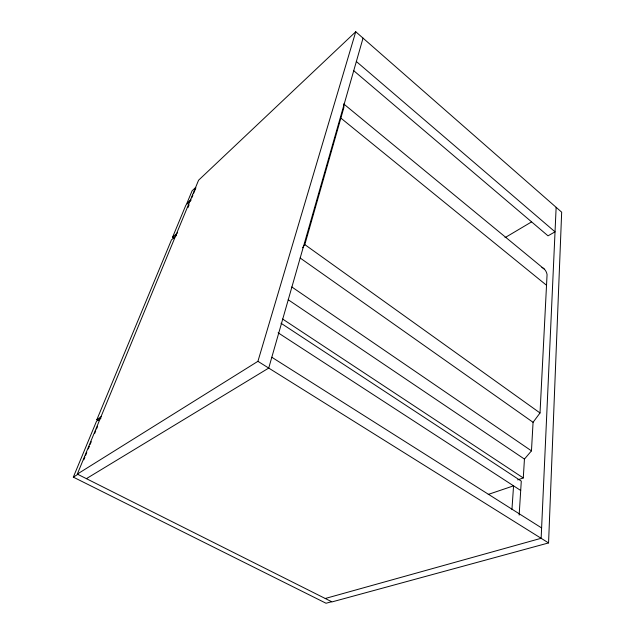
<?xml version="1.0" encoding="UTF-8"?>
<svg xmlns="http://www.w3.org/2000/svg" width="635" height="635" viewBox="0 0 635 635"><rect width="100%" height="100%" fill="white"/><g stroke="black" fill="none" stroke-linecap="round" stroke-linejoin="round"><path stroke-width="0.95" d="M548.561 542.933L561.673 212.169L355.751 31.75L198.572 180.229L77.311 474.099L332.026 601.901L548.561 542.933L257.921 361.323L77.311 474.099M556.141 207.32L541.139 538.289L325.231 598.495M517.684 479.877L523.288 477.957L524.447 459.073L531.463 450.858L533.067 422.299L540.02 412.964L547.068 274.558A29.154 15.78 -49.5 0 0 541.877 267.422M519.152 515.088L521.287 481.124L280.988 323.223M511.937 509.508L513.564 485.846L488.228 494.435M302.554 247.777L304.808 244.594L343.829 107.696A33.417 9.461 -53.2 0 0 343.733 105.053M363.037 38.132L268.724 368.07L86.392 478.647M257.921 361.323L355.751 31.75M83.788 459.843L84.907 457.121M85.654 455.303L86.773 452.588M88.273 448.961L89.392 446.238M90.138 444.429L91.257 441.706M94.623 433.546L95.742 430.832M96.488 429.014L97.607 426.299M191.762 197.85L192.897 195.112M193.643 193.286L195.905 187.801M187.984 207.597L189.095 204.899M98.576 420.656L96.83 419.719L171.458 239.911L176.538 235.371M174.173 238.435L172.522 237.339L185.92 205.049L190.945 200.406M331.66 601.718L326.049 603.25L73.327 477.139L96.512 421.235L100.973 418.14M195.58 187.547L192.072 190.833L186.785 203.589L191.016 199.676M172.522 237.339L177.602 232.791M96.83 419.719L101.37 416.56M73.327 477.139L77.811 474.345M505.008 237.665L531.424 221.988M271.82 357.259L541.607 527.931M278.122 332.796L520.7 490.482M282.599 319.024L523.288 477.957M288.219 299.752L524.447 459.073M291.798 286.956L531.463 450.858M300.157 258L533.067 422.299M304.808 244.594L540.02 412.964M340.868 118.102L546.529 285.266M343.67 103.902L544.282 269.073M353.624 70.604L548.021 235.839L555.03 231.838L356.354 61.508"/></g></svg>
